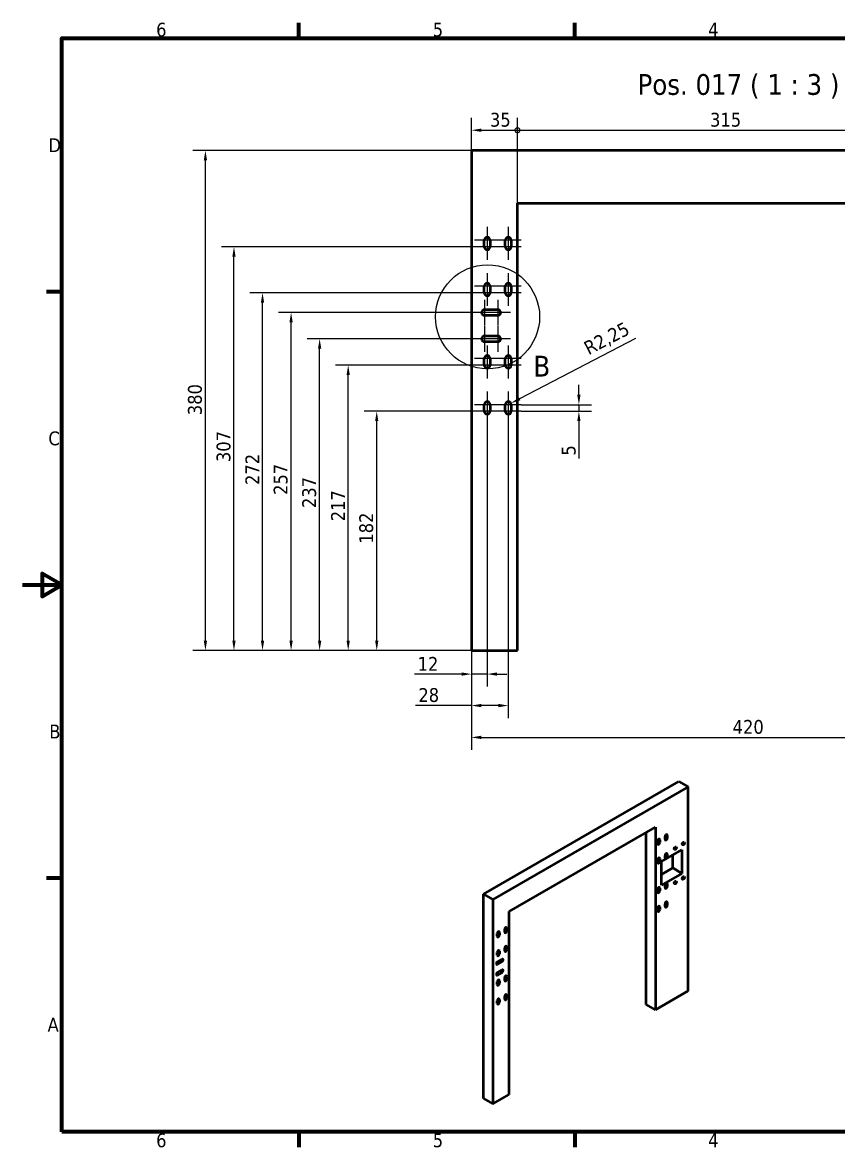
# Model space of a CAD drawing. Header units: millimetres. Extents: x 0 to 1260, y 0 to 891.
# Drawn here: x 0 to 620, y 18 to 873 of the extents above; entities that cross this region are included whole.
import ezdxf

# ---------------------------------------------------------------- set-up
doc = ezdxf.new("R2010")
doc.units = ezdxf.units.MM
doc.header["$LTSCALE"] = 3
for name, color, linetype, lineweight in [('Border (ISO)', 7, 'Continuous', 70), ('Center Mark (ISO)', 7, 'Continuous', 25), ('Detail Boundary (ISO)', 7, 'Continuous', 25), ('Dimension (ISO)', 7, 'Continuous', 25), ('Symbol (ISO)', 7, 'Continuous', 25), ('Visible (ISO)', 7, 'Continuous', 50), ('Visible Narrow (ISO)', 7, 'Continuous', 35)]:
    doc.layers.add(name, color=color, linetype=linetype, lineweight=lineweight)
doc.styles.add('Label Text (ISO)', font='tahoma.ttf')
doc.styles.add('Note Text (ISO)', font='tahoma.ttf')
doc.dimstyles.new('Default (ISO)', dxfattribs={"dimscale": 3, "dimtxt": 3.5, "dimasz": 2.5, "dimexe": 3.175, "dimexo": 0, "dimgap": 0.762, "dimtad": 1, "dimrnd": 1e-08, "dimzin": 0, "dimtxsty": 'Note Text (ISO)', "dimcen": 0.09, "dimdle": 10, "dimclrd": 256, "dimclre": 256, "dimclrt": 256, "dimazin": 0, "dimtfac": 1.001486, "dimtmove": 0, "dimatfit": 3, "dimfxl": 1, "dimtolj": 1, "dimtzin": 0, "dimlwd": -1, "dimlwe": -1, "dimarcsym": 0})

# ---------------------------------------------------------------- blocks, each defined once
blk = doc.blocks.new('Borders Default Border')
at = {"layer": 'Border (ISO)'}
for p, q in [((70, 287), (70, 290.9)), ((140, 287), (140, 290.9)), ((10, 222.75), (6.1, 222.75)), ((10, 74.25), (6.1, 74.25)), ((70, 10), (70, 6.1)), ((140, 10), (140, 6.1))]:
    blk.add_line(p, q, dxfattribs=at)
at = {"layer": 'Border (ISO)', "flags": 128}
for points in [[(10, 10), (10, 287), (410, 287), (410, 10), (10, 10)], [(0, 148.5), (10, 148.5), (5, 151.39), (5, 145.61), (10, 148.5)]]:
    blk.add_lwpolyline(points, dxfattribs=at)
at = {"layer": 'Border (ISO)', "char_height": 3.5, "attachment_point": 7, "style": 'Note Text (ISO)'}
for s, insert in [('6', (33.88, 287.33)), ('5', (103.98, 287.33)), ('4', (173.78, 287.4)), ('D', (6.57, 258.13)), ('C', (6.56, 183.81)), ('B', (6.78, 109.63)), ('A', (6.36, 35.38)), ('6', (33.88, 6.03)), ('5', (103.98, 6.03)), ('4', (173.78, 6.1))]:
    blk.add_mtext(s, dxfattribs=dict(at, insert=insert))
blk = doc.blocks.new('_DotSmall')
at = {"color": 0, "linetype": 'ByBlock', "const_width": 0.5}
blk.add_lwpolyline([(-0.0625, 0, 1), (0.0625, 0, 1)], format="xyb", close=True, dxfattribs=at)
blk = doc.blocks.new('*D6')
at = {"layer": 'Defpoints', "color": 0, "transparency": 16777216}
for p in [(376.34, 791.02), (341.34, 395.69), (376.34, 395.69)]:
    blk.add_point(p, dxfattribs=at)
at = {"layer": 'Dimension (ISO)', "transparency": 16777216}
for p, q in [((341.34, 395.69), (341.34, 800.55)), ((376.34, 395.69), (376.34, 800.55)), ((348.84, 791.02), (376.34, 791.02))]:
    blk.add_line(p, q, dxfattribs=at)
blk.add_solid([(348.84, 792.27), (348.84, 789.77), (341.34, 791.02)], dxfattribs=at)
at = {"layer": 'Dimension (ISO)', "transparency": 16777216, "xscale": 7.5, "yscale": 7.5, "zscale": 7.5}
blk.add_blockref('_DotSmall', (376.34, 791.02), dxfattribs=at)
at = {"layer": 'Dimension (ISO)', "transparency": 16777216, "insert": (355.42, 804.25), "char_height": 10.5, "attachment_point": 1, "style": 'Note Text (ISO)'}
blk.add_mtext('\\A1;35', dxfattribs=at)
blk = doc.blocks.new('*D8')
at = {"layer": 'Defpoints', "color": 0, "transparency": 16777216}
for p in [(691.34, 791.02), (376.34, 395.69), (691.34, 395.69)]:
    blk.add_point(p, dxfattribs=at)
at = {"layer": 'Dimension (ISO)', "transparency": 16777216}
for p, q in [((376.34, 395.69), (376.34, 800.55)), ((691.34, 395.69), (691.34, 800.55)), ((376.34, 791.02), (691.34, 791.02))]:
    blk.add_line(p, q, dxfattribs=at)
at = {"layer": 'Dimension (ISO)', "transparency": 16777216, "xscale": 7.5, "yscale": 7.5, "zscale": 7.5, "rotation": 180}
blk.add_blockref('_DotSmall', (376.34, 791.02), dxfattribs=at)
at = {"layer": 'Dimension (ISO)', "transparency": 16777216, "xscale": 7.5, "yscale": 7.5, "zscale": 7.5}
blk.add_blockref('_DotSmall', (691.34, 791.02), dxfattribs=at)
at = {"layer": 'Dimension (ISO)', "transparency": 16777216, "insert": (522.76, 804.25), "char_height": 10.5, "attachment_point": 1, "style": 'Note Text (ISO)'}
blk.add_mtext('\\A1;315', dxfattribs=at)
blk = doc.blocks.new('*D10')
at = {"layer": 'Defpoints', "color": 0, "transparency": 16777216}
for p in [(341.34, 395.69), (761.34, 395.69), (761.34, 329.69)]:
    blk.add_point(p, dxfattribs=at)
at = {"layer": 'Dimension (ISO)', "transparency": 16777216}
for p, q in [((341.34, 395.69), (341.34, 320.17)), ((761.34, 395.69), (761.34, 320.17)), ((348.84, 329.69), (753.84, 329.69))]:
    blk.add_line(p, q, dxfattribs=at)
for points in [[(348.84, 330.94), (348.84, 328.44), (341.34, 329.69)], [(753.84, 330.94), (753.84, 328.44), (761.34, 329.69)]]:
    blk.add_solid(points, dxfattribs=at)
at = {"layer": 'Dimension (ISO)', "transparency": 16777216, "insert": (539.95, 342.92), "char_height": 10.5, "attachment_point": 1, "style": 'Note Text (ISO)'}
blk.add_mtext('\\A1;420', dxfattribs=at)
blk = doc.blocks.new('*D11')
at = {"layer": 'Defpoints', "color": 0, "transparency": 16777216}
for p in [(269.34, 577.49), (343.59, 577.49), (341.34, 395.69)]:
    blk.add_point(p, dxfattribs=at)
at = {"layer": 'Dimension (ISO)', "transparency": 16777216}
for p, q in [((343.59, 577.49), (259.81, 577.49)), ((269.34, 403.19), (269.34, 569.99)), ((341.34, 395.69), (259.81, 395.69))]:
    blk.add_line(p, q, dxfattribs=at)
for points in [[(268.09, 569.99), (270.59, 569.99), (269.34, 577.49)], [(268.09, 403.19), (270.59, 403.19), (269.34, 395.69)]]:
    blk.add_solid(points, dxfattribs=at)
at = {"layer": 'Dimension (ISO)', "transparency": 16777216, "insert": (256.07, 476.88), "char_height": 10.5, "attachment_point": 1, "rotation": 90, "style": 'Note Text (ISO)'}
blk.add_mtext('\\A1;182', dxfattribs=at)
blk = doc.blocks.new('*D12')
at = {"layer": 'Defpoints', "color": 0, "transparency": 16777216}
for p in [(247.63, 612.49), (343.59, 612.49), (341.34, 395.69)]:
    blk.add_point(p, dxfattribs=at)
at = {"layer": 'Dimension (ISO)', "transparency": 16777216}
for p, q in [((343.59, 612.49), (238.11, 612.49)), ((247.63, 403.19), (247.63, 604.99)), ((341.34, 395.69), (238.11, 395.69))]:
    blk.add_line(p, q, dxfattribs=at)
for points in [[(246.38, 604.99), (248.88, 604.99), (247.63, 612.49)], [(246.38, 403.19), (248.88, 403.19), (247.63, 395.69)]]:
    blk.add_solid(points, dxfattribs=at)
at = {"layer": 'Dimension (ISO)', "transparency": 16777216, "insert": (234.63, 493.91), "char_height": 10.5, "attachment_point": 1, "rotation": 90, "style": 'Note Text (ISO)'}
blk.add_mtext('\\A1;217', dxfattribs=at)
blk = doc.blocks.new('*D13')
at = {"layer": 'Defpoints', "color": 0, "transparency": 16777216}
for p in [(225.92, 632.5), (346.34, 632.5), (341.34, 395.69)]:
    blk.add_point(p, dxfattribs=at)
at = {"layer": 'Dimension (ISO)', "transparency": 16777216}
for p, q in [((346.34, 632.5), (216.4, 632.5)), ((225.92, 403.19), (225.92, 625)), ((341.34, 395.69), (216.4, 395.69))]:
    blk.add_line(p, q, dxfattribs=at)
for points in [[(224.67, 625), (227.17, 625), (225.92, 632.5)], [(224.67, 403.19), (227.17, 403.19), (225.92, 395.69)]]:
    blk.add_solid(points, dxfattribs=at)
at = {"layer": 'Dimension (ISO)', "transparency": 16777216, "insert": (212.7, 503.92), "char_height": 10.5, "attachment_point": 1, "rotation": 90, "style": 'Note Text (ISO)'}
blk.add_mtext('\\A1;237', dxfattribs=at)
blk = doc.blocks.new('*D14')
at = {"layer": 'Defpoints', "color": 0, "transparency": 16777216}
for p in [(204.21, 652.5), (341.59, 652.5), (341.34, 395.69)]:
    blk.add_point(p, dxfattribs=at)
at = {"layer": 'Dimension (ISO)', "transparency": 16777216}
for p, q in [((341.59, 652.5), (194.69, 652.5)), ((204.21, 403.19), (204.21, 645)), ((341.34, 395.69), (194.69, 395.69))]:
    blk.add_line(p, q, dxfattribs=at)
for points in [[(202.96, 645), (205.46, 645), (204.21, 652.5)], [(202.96, 403.19), (205.46, 403.19), (204.21, 395.69)]]:
    blk.add_solid(points, dxfattribs=at)
at = {"layer": 'Dimension (ISO)', "transparency": 16777216, "insert": (190.99, 513.92), "char_height": 10.5, "attachment_point": 1, "rotation": 90, "style": 'Note Text (ISO)'}
blk.add_mtext('\\A1;257', dxfattribs=at)
blk = doc.blocks.new('*D15')
at = {"layer": 'Defpoints', "color": 0, "transparency": 16777216}
for p in [(182.5, 667.49), (343.59, 667.49), (341.34, 395.69)]:
    blk.add_point(p, dxfattribs=at)
at = {"layer": 'Dimension (ISO)', "transparency": 16777216}
for p, q in [((343.59, 667.49), (172.98, 667.49)), ((182.5, 403.19), (182.5, 659.99)), ((341.34, 395.69), (172.98, 395.69))]:
    blk.add_line(p, q, dxfattribs=at)
for points in [[(181.25, 659.99), (183.75, 659.99), (182.5, 667.49)], [(181.25, 403.19), (183.75, 403.19), (182.5, 395.69)]]:
    blk.add_solid(points, dxfattribs=at)
at = {"layer": 'Dimension (ISO)', "transparency": 16777216, "insert": (169.5, 521.47), "char_height": 10.5, "attachment_point": 1, "rotation": 90, "style": 'Note Text (ISO)'}
blk.add_mtext('\\A1;272', dxfattribs=at)
blk = doc.blocks.new('*D16')
at = {"layer": 'Defpoints', "color": 0, "transparency": 16777216}
for p in [(160.8, 702.49), (343.59, 702.49), (341.34, 395.69)]:
    blk.add_point(p, dxfattribs=at)
at = {"layer": 'Dimension (ISO)', "transparency": 16777216}
for p, q in [((343.59, 702.49), (151.27, 702.49)), ((160.8, 403.19), (160.8, 694.99)), ((341.34, 395.69), (151.27, 395.69))]:
    blk.add_line(p, q, dxfattribs=at)
for points in [[(159.55, 694.99), (162.05, 694.99), (160.8, 702.49)], [(159.55, 403.19), (162.05, 403.19), (160.8, 395.69)]]:
    blk.add_solid(points, dxfattribs=at)
at = {"layer": 'Dimension (ISO)', "transparency": 16777216, "insert": (147.57, 538.87), "char_height": 10.5, "attachment_point": 1, "rotation": 90, "style": 'Note Text (ISO)'}
blk.add_mtext('\\A1;307', dxfattribs=at)
blk = doc.blocks.new('*D17')
at = {"layer": 'Defpoints', "color": 0, "transparency": 16777216}
for p in [(139.09, 775.69), (341.34, 775.69), (341.34, 395.69)]:
    blk.add_point(p, dxfattribs=at)
at = {"layer": 'Dimension (ISO)', "transparency": 16777216}
for p, q in [((341.34, 775.69), (129.56, 775.69)), ((139.09, 403.19), (139.09, 768.19)), ((341.34, 395.69), (129.56, 395.69))]:
    blk.add_line(p, q, dxfattribs=at)
for points in [[(137.84, 768.19), (140.34, 768.19), (139.09, 775.69)], [(137.84, 403.19), (140.34, 403.19), (139.09, 395.69)]]:
    blk.add_solid(points, dxfattribs=at)
at = {"layer": 'Dimension (ISO)', "transparency": 16777216, "insert": (125.82, 574.5), "char_height": 10.5, "attachment_point": 1, "rotation": 90, "style": 'Note Text (ISO)'}
blk.add_mtext('\\A1;380', dxfattribs=at)
blk = doc.blocks.new('*D18')
at = {"layer": 'Defpoints', "color": 0, "transparency": 16777216}
for p in [(379.09, 582.49), (379.09, 577.49), (423.04, 577.49)]:
    blk.add_point(p, dxfattribs=at)
at = {"layer": 'Dimension (ISO)', "transparency": 16777216}
for p, q in [((423.04, 589.99), (423.04, 597.49)), ((379.09, 582.49), (432.56, 582.49)), ((423.04, 582.49), (423.04, 577.49)), ((379.09, 577.49), (432.56, 577.49)), ((423.04, 569.99), (423.04, 541.51))]:
    blk.add_line(p, q, dxfattribs=at)
for points in [[(421.79, 589.99), (424.29, 589.99), (423.04, 582.49)], [(421.79, 569.99), (424.29, 569.99), (423.04, 577.49)]]:
    blk.add_solid(points, dxfattribs=at)
at = {"layer": 'Dimension (ISO)', "transparency": 16777216, "insert": (410.03, 543.8), "char_height": 10.5, "attachment_point": 1, "rotation": 90, "style": 'Note Text (ISO)'}
blk.add_mtext('\\A1;5', dxfattribs=at)
blk = doc.blocks.new('*D19')
at = {"layer": 'Defpoints', "color": 0, "transparency": 16777216}
for p in [(369.34, 582.49), (371.34, 583.53)]:
    blk.add_point(p, dxfattribs=at)
at = {"layer": 'Dimension (ISO)', "transparency": 16777216}
blk.add_line((466.06, 632.68), (377.99, 586.98), dxfattribs=at)
blk.add_solid([(377.42, 588.09), (378.57, 585.87), (371.34, 583.53)], dxfattribs=at)
at = {"layer": 'Dimension (ISO)', "transparency": 16777216, "insert": (425.62, 629.29), "char_height": 10.5, "attachment_point": 1, "rotation": 27.42396, "style": 'Note Text (ISO)'}
blk.add_mtext('\\A1;R2,25', dxfattribs=at)
blk = doc.blocks.new('*D21')
at = {"layer": 'Defpoints', "color": 0, "transparency": 16777216}
for p in [(353.34, 567.49), (341.34, 395.69), (353.34, 377.78)]:
    blk.add_point(p, dxfattribs=at)
at = {"layer": 'Dimension (ISO)', "transparency": 16777216}
for p, q in [((353.34, 567.49), (353.34, 368.25)), ((341.34, 395.69), (341.34, 368.25)), ((333.84, 377.78), (298.13, 377.78)), ((353.34, 377.78), (341.34, 377.78)), ((360.84, 377.78), (368.34, 377.78))]:
    blk.add_line(p, q, dxfattribs=at)
for points in [[(333.84, 379.03), (333.84, 376.53), (341.34, 377.78)], [(360.84, 379.03), (360.84, 376.53), (353.34, 377.78)]]:
    blk.add_solid(points, dxfattribs=at)
at = {"layer": 'Dimension (ISO)', "transparency": 16777216, "insert": (300.42, 390.78), "char_height": 10.5, "attachment_point": 1, "style": 'Note Text (ISO)'}
blk.add_mtext('\\A1;12', dxfattribs=at)
blk = doc.blocks.new('*D22')
at = {"layer": 'Defpoints', "color": 0, "transparency": 16777216}
for p in [(369.34, 567.49), (341.34, 395.69), (369.34, 353.87)]:
    blk.add_point(p, dxfattribs=at)
at = {"layer": 'Dimension (ISO)', "transparency": 16777216}
for p, q in [((369.34, 567.49), (369.34, 344.34)), ((341.34, 395.69), (341.34, 344.34)), ((341.34, 353.87), (298.72, 353.87)), ((361.84, 353.87), (348.84, 353.87))]:
    blk.add_line(p, q, dxfattribs=at)
for points in [[(348.84, 355.12), (348.84, 352.62), (341.34, 353.87)], [(361.84, 355.12), (361.84, 352.62), (369.34, 353.87)]]:
    blk.add_solid(points, dxfattribs=at)
at = {"layer": 'Dimension (ISO)', "transparency": 16777216, "insert": (301, 367.13), "char_height": 10.5, "attachment_point": 1, "style": 'Note Text (ISO)'}
blk.add_mtext('\\A1;28', dxfattribs=at)
blk = doc.blocks.new('2dDetail1')
at = {"layer": 'Detail Boundary (ISO)'}
blk.add_circle((117.87, 216.41), 13.19, dxfattribs=at)
at = {"layer": 'Detail Boundary (ISO)', "insert": (129.48, 201.29), "char_height": 5.25, "attachment_point": 7, "style": 'Label Text (ISO)'}
blk.add_mtext('B', dxfattribs=at)

msp = doc.modelspace()

# ---------------------------------------------------------------- linework, layer by layer
at = {"layer": 'Center Mark (ISO)', "linetype": 'Continuous'}
for p, q in [((353.3386, 717.4938), (353.3386, 692.7438)), ((353.3386, 717.2438), (353.3386, 692.4938)), ((369.3386, 717.4938), (369.3386, 692.7438)), ((369.3386, 717.2438), (369.3386, 692.4938)), ((363.0886, 707.4938), (343.5886, 707.4938)), ((363.0886, 702.4938), (343.5886, 702.4938)), ((379.0886, 707.4938), (359.5886, 707.4938)), ((379.0886, 702.4938), (359.5886, 702.4938)), ((353.3386, 682.4938), (353.3386, 657.7438)), ((353.3386, 682.2438), (353.3386, 657.4938)), ((369.3386, 682.4938), (369.3386, 657.7438)), ((369.3386, 682.2438), (369.3386, 657.4938)), ((363.0886, 672.4938), (343.5886, 672.4938)), ((363.0886, 667.4938), (343.5886, 667.4938)), ((379.0886, 672.4938), (359.5886, 672.4938)), ((379.0886, 667.4938), (359.5886, 667.4938)), ((351.3386, 662.2498), (351.3386, 642.7498)), ((361.3386, 662.2498), (361.3386, 642.7498)), ((366.3386, 652.4998), (341.5886, 652.4998)), ((371.0886, 652.4998), (346.3386, 652.4998)), ((351.3386, 642.2498), (351.3386, 622.7498)), ((361.3386, 642.2498), (361.3386, 622.7498)), ((366.3386, 632.4998), (341.5886, 632.4998)), ((371.0886, 632.4998), (346.3386, 632.4998)), ((353.3386, 627.4938), (353.3386, 602.7438)), ((353.3386, 627.2438), (353.3386, 602.4938)), ((369.3386, 627.4938), (369.3386, 602.7438)), ((369.3386, 627.2438), (369.3386, 602.4938)), ((363.0886, 617.4938), (343.5886, 617.4938)), ((379.0886, 617.4938), (359.5886, 617.4938)), ((363.0886, 612.4938), (343.5886, 612.4938)), ((379.0886, 612.4938), (359.5886, 612.4938)), ((353.3386, 592.4938), (353.3386, 567.7438)), ((353.3386, 592.2438), (353.3386, 567.4938)), ((369.3386, 592.4938), (369.3386, 567.7438)), ((369.3386, 592.2438), (369.3386, 567.4938)), ((363.0886, 582.4938), (343.5886, 582.4938)), ((379.0886, 582.4938), (359.5886, 582.4938)), ((363.0886, 577.4938), (343.5886, 577.4938)), ((379.0886, 577.4938), (359.5886, 577.4938))]:
    msp.add_line(p, q, dxfattribs=at)
at = {"layer": 'Visible (ISO)'}
for p, q in [((761.3386, 775.6938), (341.3386, 775.6938)), ((341.3386, 775.6938), (341.3386, 395.6938)), ((376.3386, 735.6938), (691.3386, 735.6938)), ((376.3386, 395.6938), (376.3386, 735.6938)), ((351.0886, 702.4938), (351.0886, 707.4938)), ((355.5886, 707.4938), (355.5886, 702.4938)), ((367.0886, 702.4938), (367.0886, 707.4938)), ((371.5886, 707.4938), (371.5886, 702.4938)), ((351.0886, 667.4938), (351.0886, 672.4938)), ((355.5886, 672.4938), (355.5886, 667.4938)), ((367.0886, 667.4938), (367.0886, 672.4938)), ((371.5886, 672.4938), (371.5886, 667.4938)), ((351.3386, 654.7498), (361.3386, 654.7498)), ((361.3386, 650.2498), (351.3386, 650.2498)), ((351.3386, 634.7498), (361.3386, 634.7498)), ((361.3386, 630.2498), (351.3386, 630.2498)), ((351.0886, 612.4938), (351.0886, 617.4938)), ((355.5886, 617.4938), (355.5886, 612.4938)), ((367.0886, 612.4938), (367.0886, 617.4938)), ((371.5886, 617.4938), (371.5886, 612.4938)), ((351.0886, 577.4938), (351.0886, 582.4938)), ((355.5886, 582.4938), (355.5886, 577.4938)), ((367.0886, 577.4938), (367.0886, 582.4938)), ((371.5886, 582.4938), (371.5886, 577.4938)), ((341.3386, 395.6938), (376.3386, 395.6938)), ((350.4669, 210.5435), (498.9593, 296.2757)), ((506.0304, 292.1932), (357.5379, 206.461)), ((498.9593, 296.2757), (506.0304, 292.1932)), ((506.0304, 137.0588), (506.0304, 292.1932)), ((369.9123, 197.2755), (481.2816, 261.5746)), ((474.2106, 126.8526), (474.2106, 257.4921)), ((481.2816, 261.5746), (481.2816, 122.7701)), ((482.961, 248.9903), (482.961, 251.0315)), ((484.552, 251.9501), (484.552, 249.9089)), ((488.6179, 252.2563), (488.6179, 254.2975)), ((490.2089, 255.2161), (490.2089, 253.1749)), ((485.8778, 235.3675), (501.4342, 244.3489)), ((488.6179, 237.9676), (488.6179, 240.0088)), ((490.2089, 240.9274), (490.2089, 238.8862)), ((494.3631, 230.4685), (494.3631, 240.2664)), ((501.4342, 244.3489), (501.4342, 226.386)), ((482.961, 234.7016), (482.961, 236.7429)), ((484.552, 237.6614), (484.552, 235.6202)), ((485.8778, 217.4045), (485.8778, 235.3675)), ((485.8778, 225.5695), (494.3631, 230.4685)), ((501.4342, 226.386), (485.8778, 217.4045)), ((501.4342, 226.386), (494.3631, 230.4685)), ((482.961, 212.248), (482.961, 214.2892)), ((484.552, 215.2078), (484.552, 213.1665)), ((488.6179, 215.5139), (488.6179, 217.5552)), ((490.2089, 218.4737), (490.2089, 216.4325)), ((350.4669, 55.4092), (350.4669, 210.5435)), ((350.4669, 210.5435), (357.5379, 206.461)), ((357.5379, 206.461), (357.5379, 51.3267)), ((369.9123, 58.471), (369.9123, 197.2755)), ((482.961, 197.9593), (482.961, 200.0005)), ((484.552, 200.9191), (484.552, 198.8778)), ((488.6179, 201.2253), (488.6179, 203.2665)), ((490.2089, 204.1851), (490.2089, 202.1438)), ((360.9851, 178.5675), (360.9851, 180.6087)), ((362.5761, 181.5273), (362.5761, 179.486)), ((366.6419, 181.8335), (366.6419, 183.8747)), ((368.2329, 184.7933), (368.2329, 182.752)), ((360.9851, 164.2788), (360.9851, 166.32)), ((362.5761, 167.2386), (362.5761, 165.1973)), ((366.6419, 167.5448), (366.6419, 169.586)), ((368.2329, 170.5046), (368.2329, 168.4633)), ((361.0735, 159.1271), (364.609, 161.1683)), ((364.609, 159.3312), (361.0735, 157.29)), ((361.0735, 150.9621), (364.609, 153.0034)), ((364.609, 151.1663), (361.0735, 149.125)), ((366.6419, 145.0911), (366.6419, 147.1324)), ((368.2329, 148.0509), (368.2329, 146.0097)), ((360.9851, 141.8251), (360.9851, 143.8664)), ((362.5761, 144.7849), (362.5761, 142.7437)), ((481.2816, 122.7701), (506.0304, 137.0588)), ((360.9851, 127.5364), (360.9851, 129.5777)), ((362.5761, 130.4962), (362.5761, 128.455)), ((366.6419, 130.8024), (366.6419, 132.8437)), ((368.2329, 133.7622), (368.2329, 131.721)), ((481.2816, 122.7701), (474.2106, 126.8526)), ((350.4669, 55.4092), (357.5379, 51.3267)), ((357.5379, 51.3267), (369.9123, 58.471))]:
    msp.add_line(p, q, dxfattribs=at)
for centre, start, end in [((353.3386, 707.4938), 0, 180), ((369.3386, 707.4938), 0, 180), ((353.3386, 702.4938), 180, 0), ((369.3386, 702.4938), 180, 0), ((353.3386, 672.4938), 0, 180), ((353.3386, 667.4938), 180, 0), ((369.3386, 672.4938), 0, 180), ((369.3386, 667.4938), 180, 0), ((351.3386, 652.4998), 90, 270), ((361.3386, 652.4998), 270, 90), ((351.3386, 632.4998), 90, 270), ((361.3386, 632.4998), 270, 90), ((353.3386, 617.4938), 0, 180), ((369.3386, 617.4938), 0, 180), ((353.3386, 612.4938), 180, 0), ((369.3386, 612.4938), 180, 0), ((353.3386, 582.4938), 0, 180), ((369.3386, 582.4938), 0, 180), ((353.3386, 577.4938), 180, 0), ((369.3386, 577.4938), 180, 0)]:
    msp.add_arc(centre, 2.25, start, end, dxfattribs=at)
for centre, major_axis, start_param, end_param in [((483.7565, 251.4908), (0.5625, 0.9743), 5.49778714, 8.6393798), ((483.7565, 249.4496), (-0.5625, -0.9743), 5.49778714, 8.6393798), ((489.4134, 254.7568), (0.5625, 0.9743), 5.49778714, 8.6393798), ((489.4134, 252.7156), (-0.5625, -0.9743), 5.49778714, 8.6393798), ((489.4134, 240.4681), (0.5625, 0.9743), 5.49778714, 8.6393798), ((483.7565, 237.2021), (0.5625, 0.9743), 5.49778714, 8.6393798), ((483.7565, 235.1609), (-0.5625, -0.9743), 5.49778714, 8.6393798), ((489.4134, 238.4269), (-0.5625, -0.9743), 5.49778714, 8.6393798), ((483.7565, 214.7485), (0.5625, 0.9743), 5.49778714, 8.6393798), ((489.4134, 218.0145), (0.5625, 0.9743), 5.49778714, 8.6393798), ((489.4134, 215.9732), (-0.5625, -0.9743), 5.49778714, 8.6393798), ((483.7565, 212.7072), (-0.5625, -0.9743), 5.49778714, 8.6393798), ((483.7565, 200.4598), (0.5625, 0.9743), 5.49778714, 8.6393798), ((483.7565, 198.4186), (-0.5625, -0.9743), 5.49778714, 8.6393798), ((489.4134, 203.7258), (0.5625, 0.9743), 5.49778714, 8.6393798), ((489.4134, 201.6845), (-0.5625, -0.9743), 5.49778714, 8.6393798), ((361.7806, 181.068), (0.5625, 0.9743), 5.49778714, 8.6393798), ((367.4374, 184.334), (0.5625, 0.9743), 5.49778714, 8.6393798), ((367.4374, 182.2927), (-0.5625, -0.9743), 5.49778714, 8.6393798), ((361.7806, 179.0268), (-0.5625, -0.9743), 5.49778714, 8.6393798), ((367.4374, 170.0453), (0.5625, 0.9743), 5.49778714, 8.6393798), ((361.7806, 166.7793), (0.5625, 0.9743), 5.49778714, 8.6393798), ((361.7806, 164.7381), (-0.5625, -0.9743), 5.49778714, 8.6393798), ((367.4374, 168.0041), (-0.5625, -0.9743), 5.49778714, 8.6393798), ((361.0735, 158.2085), (-0.5625, -0.9743), 3.92699082, 7.06858347), ((364.609, 160.2498), (0.5625, 0.9743), 3.92699082, 7.06858347), ((361.0735, 150.0436), (-0.5625, -0.9743), 3.92699082, 7.06858347), ((361.7806, 144.3257), (0.5625, 0.9743), 5.49778714, 8.6393798), ((364.609, 152.0848), (0.5625, 0.9743), 3.92699082, 7.06858347), ((367.4374, 147.5916), (0.5625, 0.9743), 5.49778714, 8.6393798), ((367.4374, 145.5504), (-0.5625, -0.9743), 5.49778714, 8.6393798), ((361.7806, 142.2844), (-0.5625, -0.9743), 5.49778714, 8.6393798), ((361.7806, 130.037), (0.5625, 0.9743), 5.49778714, 8.6393798), ((361.7806, 127.9957), (-0.5625, -0.9743), 5.49778714, 8.6393798), ((367.4374, 133.3029), (0.5625, 0.9743), 5.49778714, 8.6393798), ((367.4374, 131.2617), (-0.5625, -0.9743), 5.49778714, 8.6393798)]:
    msp.add_ellipse(centre, major_axis=major_axis, ratio=0.57735027, start_param=start_param, end_param=end_param, dxfattribs=at)
for centre in [(502.4948, 249.0438), (496.4844, 245.5737), (502.4948, 222.9159), (496.4844, 219.4458)]:
    msp.add_ellipse(centre, major_axis=(0.625, 1.0825), ratio=0.57735027, dxfattribs=at)
at = {"layer": 'Visible Narrow (ISO)'}
for p, q in [((482.961, 250.8274), (484.552, 249.9089)), ((483.7565, 252.4094), (484.552, 251.9501)), ((488.6179, 254.0934), (490.2089, 253.1749)), ((489.4134, 255.6754), (490.2089, 255.2161)), ((488.6179, 239.8047), (490.2089, 238.8862)), ((489.4134, 241.3867), (490.2089, 240.9274)), ((482.961, 236.5387), (484.552, 235.6202)), ((483.7565, 238.1207), (484.552, 237.6614)), ((482.961, 214.0851), (484.552, 213.1665)), ((483.7565, 215.667), (484.552, 215.2078)), ((488.6179, 217.3511), (490.2089, 216.4325)), ((489.4134, 218.933), (490.2089, 218.4737)), ((482.961, 199.7964), (484.552, 198.8778)), ((483.7565, 201.3784), (484.552, 200.9191)), ((488.6179, 203.0624), (490.2089, 202.1438)), ((489.4134, 204.6443), (490.2089, 204.1851)), ((360.9851, 180.4046), (362.5761, 179.486)), ((361.7806, 181.9866), (362.5761, 181.5273)), ((366.6419, 183.6706), (368.2329, 182.752)), ((367.4374, 185.2525), (368.2329, 184.7933)), ((367.4374, 170.9639), (368.2329, 170.5046)), ((360.9851, 166.1159), (362.5761, 165.1973)), ((361.7806, 167.6979), (362.5761, 167.2386)), ((366.6419, 169.3819), (368.2329, 168.4633)), ((360.278, 157.7493), (361.0735, 157.29)), ((363.018, 160.2498), (364.609, 159.3312)), ((360.278, 149.5843), (361.0735, 149.125)), ((363.018, 152.0848), (364.609, 151.1663)), ((366.6419, 146.9282), (368.2329, 146.0097)), ((367.4374, 148.5102), (368.2329, 148.0509)), ((360.9851, 143.6622), (362.5761, 142.7437)), ((361.7806, 145.2442), (362.5761, 144.7849)), ((360.9851, 129.3736), (362.5761, 128.455)), ((361.7806, 130.9555), (362.5761, 130.4962)), ((366.6419, 132.6395), (368.2329, 131.721)), ((367.4374, 134.2215), (368.2329, 133.7622))]:
    msp.add_line(p, q, dxfattribs=at)

# ---------------------------------------------------------------- block references
at = {"xscale": 3, "yscale": 3, "zscale": 3}
msp.add_blockref('Borders Default Border', (0, 0), dxfattribs=at)
at = {"layer": 'Detail Boundary (ISO)', "xscale": 3, "yscale": 3, "zscale": 3}
msp.add_blockref('2dDetail1', (0, 0), dxfattribs=at)

# ---------------------------------------------------------------- texts
at = {"layer": 'Symbol (ISO)', "insert": (467.6735, 815.0654), "char_height": 15.749999, "attachment_point": 7, "style": 'Label Text (ISO)'}
msp.add_mtext('Pos. 017 ( 1 : 3 )', dxfattribs=at)

# ---------------------------------------------------------------- dimensions: what is measured, and where the dimension line sits
at = {"layer": 'Dimension (ISO)'}
for base, p1, p2, angle, override, picture, middle in [((376.3386, 791.0227), (341.3386, 395.6938), (376.3386, 395.6938), 180, {"dimgap": 0.762, "dimdec": 0, "dimblk2": 'DotSmall', "dimsah": 1, "dimdle": 0, "dimtol": 0, "dimlim": 0, "dimtp": 0, "dimtm": 0, "dimtdec": 2, "dimtofl": 0, "dimatfit": 1}, '*D6', (362.5886, 791.0227)), ((691.3386, 791.0227), (376.3386, 395.6938), (691.3386, 395.6938), 180, {"dimgap": 0.762, "dimdec": 0, "dimblk1": 'DotSmall', "dimblk2": 'DotSmall', "dimsah": 1, "dimdle": 0, "dimtol": 0, "dimlim": 0, "dimtp": 0, "dimtm": 0, "dimtdec": 2, "dimtofl": 0, "dimatfit": 1}, '*D8', (533.8686, 791.0227)), ((139.0876, 775.6938), (341.3386, 395.6938), (341.3386, 775.6938), 90, {"dimgap": 0.762, "dimdec": 0, "dimtol": 0, "dimlim": 0, "dimtp": 0, "dimtm": 0, "dimtdec": 2, "dimtofl": 0, "dimatfit": 1}, '*D17', (139.0876, 585.6938)), ((160.7961, 702.4938), (341.3386, 395.6938), (343.5886, 702.4938), 90, {"dimgap": 0.762, "dimdec": 0, "dimtol": 0, "dimlim": 0, "dimtp": 0, "dimtm": 0, "dimtdec": 2, "dimtofl": 0, "dimatfit": 1}, '*D16', (160.7961, 550.0938)), ((182.5046, 667.4938), (341.3386, 395.6938), (343.5886, 667.4938), 90, {"dimgap": 0.762, "dimdec": 0, "dimtol": 0, "dimlim": 0, "dimtp": 0, "dimtm": 0, "dimtdec": 2, "dimtofl": 0, "dimatfit": 1}, '*D15', (182.5046, 532.5938)), ((204.2131, 652.4998), (341.3386, 395.6938), (341.5886, 652.4998), 90, {"dimgap": 0.762, "dimdec": 0, "dimtol": 0, "dimlim": 0, "dimtp": 0, "dimtm": 0, "dimtdec": 2, "dimtofl": 0, "dimatfit": 1}, '*D14', (204.2131, 525.0968)), ((225.9216, 632.4998), (341.3386, 395.6938), (346.3386, 632.4998), 90, {"dimgap": 0.762, "dimdec": 0, "dimtol": 0, "dimlim": 0, "dimtp": 0, "dimtm": 0, "dimtdec": 2, "dimtofl": 0, "dimatfit": 1}, '*D13', (225.9216, 515.0968)), ((247.6301, 612.4938), (341.3386, 395.6938), (343.5886, 612.4938), 90, {"dimgap": 0.762, "dimdec": 0, "dimtol": 0, "dimlim": 0, "dimtp": 0, "dimtm": 0, "dimtdec": 2, "dimtofl": 0, "dimatfit": 1}, '*D12', (247.6301, 505.0938)), ((423.037, 577.4938), (379.0886, 582.4938), (379.0886, 577.4938), 90, {"dimgap": 0.762, "dimdec": 0, "dimtol": 0, "dimlim": 0, "dimtp": 0, "dimtm": 0, "dimtdec": 2, "dimtofl": 1, "dimatfit": 1}, '*D18', (423.037, 546.9259)), ((269.3386, 577.4938), (341.3386, 395.6938), (343.5886, 577.4938), 90, {"dimgap": 0.762, "dimdec": 0, "dimtol": 0, "dimlim": 0, "dimtp": 0, "dimtm": 0, "dimtdec": 2, "dimtofl": 0, "dimatfit": 1}, '*D11', (269.3386, 487.5938)), ((353.3386, 377.7795), (341.3386, 395.6938), (353.3386, 567.4938), 180, {"dimgap": 0.762, "dimdec": 0, "dimtol": 0, "dimlim": 0, "dimtp": 0, "dimtm": 0, "dimtdec": 2, "dimtofl": 1, "dimatfit": 1}, '*D21', (307.1884, 377.7795)), ((369.3386, 353.8693), (341.3386, 395.6938), (369.3386, 567.4938), 180, {"dimgap": 0.762, "dimdec": 0, "dimtol": 0, "dimlim": 0, "dimtp": 0, "dimtm": 0, "dimtdec": 2, "dimtofl": 0, "dimatfit": 2}, '*D22', (308.2419, 353.8693)), ((761.3386, 329.6938), (341.3386, 395.6938), (761.3386, 395.6938), 180, {"dimgap": 0.762, "dimdec": 0, "dimtol": 0, "dimlim": 0, "dimtp": 0, "dimtm": 0, "dimtdec": 2, "dimtofl": 0, "dimatfit": 1}, '*D10', (551.3386, 329.6938))]:
    dim = msp.add_linear_dim(base=base, p1=p1, p2=p2, angle=angle, dimstyle='Default (ISO)', override=override, dxfattribs=at)
    dim.commit()
    dim.dimension.update_dxf_attribs({"geometry": picture, "text_midpoint": middle, "dimtype": 160})
dim = msp.add_radius_dim(center=(369.3386, 582.4938), mpoint=(371.3357, 583.53), dimstyle='Default (ISO)', override={"dimgap": 0.762, "dimdec": 2, "dimlfac": 1, "dimcen": 0, "dimtol": 0, "dimlim": 0, "dimtp": 0, "dimtm": 0, "dimtdec": 2, "dimtofl": 0}, dxfattribs=at)
dim.commit()
dim.dimension.update_dxf_attribs({"geometry": '*D19', "text_midpoint": (448.4192, 623.5272), "dimtype": 164})

doc.saveas('drawing.dxf')
